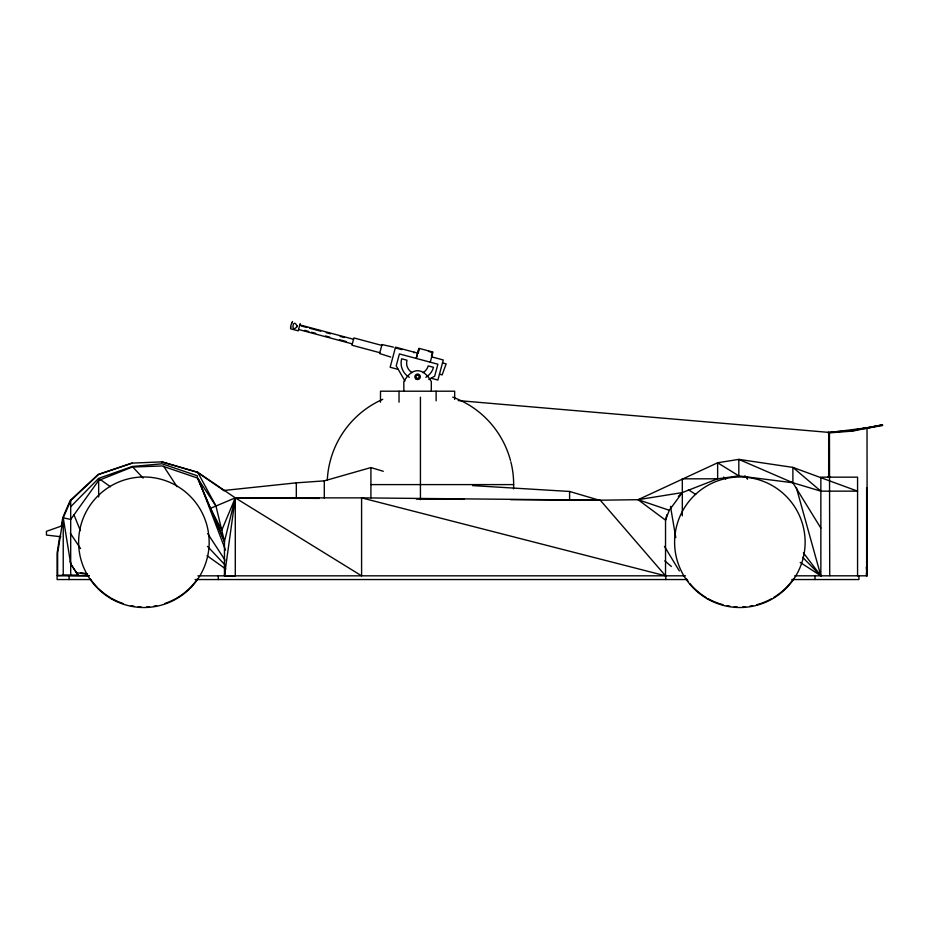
<?xml version="1.0" encoding="UTF-8"?>
<svg xmlns="http://www.w3.org/2000/svg" width="929" height="929" viewBox="0 0 929 929"><rect width="100%" height="100%" fill="white"/><g stroke="black" fill="none" stroke-linecap="round" stroke-linejoin="round"><path stroke-width="1.39" d="M290.568 327.635L290.638 326.845M297.28 326.671C292.902 315.721 290.301 335.485 297.361 326.044M210.976 509.742L210.477 508.326L235.292 497.874L361.59 575.829L361.59 497.874L665.536 575.829L665.536 520.159L638.084 499.697L717.641 462.77L738.822 459.379L792.89 467.392L857.572 491.151L820.864 491.151L792.901 482.766L738.822 475.892L717.641 478.807L682.316 492.579L638.084 499.697L600.273 500.208L361.59 497.874L235.292 497.874L224.458 575.817L235.292 575.829L235.292 497.874L197.714 472.28L162.064 461.864L131.697 463.13L98.137 474.452L70.163 500.534L62.707 517.79L61.36 526.255M225.306 570.139L224.458 575.817L224.458 541.444L215.958 506.015L197.714 472.28M59.793 536.138L57.11 553.069L57.11 575.446L63.23 575.33L63.23 517.825L70.697 500.568L98.66 474.475L132.232 463.165M215.958 506.015L197.494 478.04L162.064 465.952L132.232 467.043L98.66 480.432L70.697 519.427L63.23 517.825L57.633 553.103L57.633 575.481M666.894 514.62L665.536 520.159L669.263 510.288L682.316 492.579L678.309 496.376M70.697 506.711L98.66 478.354L132.232 466.497L162.064 463.78L197.25 475.753L197.494 478.04L224.458 541.444L235.292 497.874L319.297 498.408M300.183 323.536L298.232 330.829L290.556 328.773L290.986 324.976L292.53 321.48M413.916 352.846L414.09 352.172M416.238 358.431L418.944 348.317L432.96 352.068L430.255 362.182M419.316 348.944L418.155 353.252L395.522 347.191L390.145 367.257L398.262 369.428M431.462 355.668L432.043 353.508M235.292 497.874L221.764 530.204L210.477 508.326M291.625 323.199L291.961 322.479M428.861 379.531L434.679 376.175L437.884 364.226L399.4 353.926L396.207 365.863L404.951 381.006M62.301 525.744L46.45 531.33L46.45 535.069L60.861 536.765M223.32 490.535L296.316 482.848L324.291 480.862L370.915 467.566L383.294 471.293M714.807 479.364L717.641 478.807L717.641 462.77L738.822 475.892L738.822 459.379L792.89 482.766L820.864 528.125M855.923 429.697L882.55 424.913L852.717 431.091L828.238 432.96L828.238 432.368L852.717 430.499L882.55 424.913M864.446 428.699L882.55 425.505M851.661 430.499L852.717 431.091M828.238 432.368L829.295 432.96M827.669 477.123L830.468 477.123M717.641 478.807L682.316 478.83L682.316 515.804M371.054 484.601L513.667 484.601M70.174 561.011L70.697 563.868L78.152 575.33L62.707 575.295L88.743 575.678M89.381 575.817L57.11 575.817L57.11 579.545L90.833 579.545M197.9 575.841L685.463 575.817M794.713 575.817L867.152 575.817L867.024 427.816L829.458 432.473L829.725 575.666M195.113 579.545L687.541 579.545M791.822 579.545L858.93 579.545L858.93 575.817M416.331 499.036L464.128 499.337M510.474 499.639L600.273 500.208L665.536 575.829M472.571 485.6L569.605 491.464L598.775 500.081M458.183 400.573L828.668 432.38L828.668 477.309M76.283 572.682L87.477 574.25M80.486 572.636L87.477 573.855M393.408 347.109L382.005 344.554L379.601 353.531L390.749 357.061M418.863 348.642L416.331 358.095M428.432 351.383L432.333 352.439M431.509 356.829L443.284 359.987L437.907 380.054L431.114 378.231M395.336 347.876L401.967 349.652M381.784 345.402L353.914 337.935L351.963 345.228L379.822 352.695M299.823 324.871L353.566 339.271M442.506 362.914L446.152 363.889L442.134 374.898L439.475 374.19M301.217 325.963L306.791 327.461M309.566 328.204L320.714 331.188M326.276 332.687L330.457 333.801M340.2 336.414L344.38 337.529M304.538 330.364L308.718 331.49M311.517 332.245L315.709 333.36M325.487 335.984L329.679 337.099M339.445 339.724L346.436 341.593M298.592 329.493L352.323 343.893M788.733 481.617L791.508 482.383M161.53 461.841L197.18 472.246L224.191 490.64M638.084 499.697L669.263 510.288M688.401 489.734L695.693 494.472M800.206 562.417L820.864 575.841L820.864 477.158L857.572 477.158L857.572 575.817M99.844 479.19L110.435 486.75M207.028 555.67L225.875 569.117M820.864 491.151L792.89 467.392L792.89 482.766M664.816 560.861L671.377 566.481M723.714 477.053L725.735 479.109M802.644 557.319L820.864 575.841L796.385 487.748M132.232 466.497L143.124 478.063M207.539 546.403L225.387 565.331M744.93 475.776L747.543 479.236M803.411 552.836L820.864 575.841M70.314 533.2L80.556 548.586M163.632 466.195L177.021 486.68M207.736 533.664L225.062 560.175M78.152 575.33L70.697 563.868L63.23 517.825M664.456 546.391L679.343 570.94M198.074 478.923L224.458 541.444M73.914 514.689L80.37 530.633M198.783 479.805L225.526 550.142M670.483 506.421L675.789 537.589M866.327 567.236L867.152 575.817M866.351 572.926L866.629 575.794L866.629 487.597M881.493 424.913L881.493 425.505M814.988 575.817L814.988 579.545M665.814 575.817L665.814 579.545M569.605 491.464L569.605 500.034M454.664 399.447L454.664 391.202L380.495 391.202L380.495 402.187M436.119 391.202L436.119 400.817M431.311 391.202L431.311 381.587C423.055 367.094 412.104 367.094 403.836 381.587L403.836 391.202M420.431 397.194L420.431 499.686M399.029 391.202L399.029 402.187M370.915 467.566L370.915 497.874M324.291 480.862L324.291 498.188M296.316 482.848L296.316 498.478M218.292 575.817L218.292 579.545M98.66 479.782L98.66 496.98M70.697 500.568L70.697 575.33M69.106 575.817L69.106 579.545M62.707 517.79L62.707 526.418M423.067 372.575A10.985 10.985 0 0 0 428.188 365.898L433.495 367.327A16.478 16.478 0 0 1 425.819 377.325M412.081 372.575A10.985 10.985 0 0 1 406.96 360.208L401.653 358.791A16.478 16.478 0 0 0 409.341 377.325M327.287 480.316A93.237 93.237 0 0 1 382.76 399.307M452.748 397.136A93.237 93.237 0 0 1 510.486 460.459M510.845 461.841A93.237 93.237 0 0 1 513.563 488.875M793.354 579.092A65.262 65.262 0 0 1 773.729 597.475M771.291 598.891A65.262 65.262 0 0 1 756.775 604.721M752.641 605.685A65.262 65.262 0 0 1 749.819 606.184M745.557 606.695A65.262 65.262 0 0 1 742.712 606.881M737.057 606.881A65.262 65.262 0 0 1 734.212 606.695M729.95 606.184A65.262 65.262 0 0 1 727.14 605.685M722.994 604.721A65.262 65.262 0 0 1 708.479 598.891M706.04 597.475A65.262 65.262 0 0 1 689.899 583.633M688.11 581.403A65.262 65.262 0 0 1 686.415 579.092M197.378 579.092A65.262 65.262 0 0 1 176.545 598.195M175.314 598.891A65.262 65.262 0 0 1 164.874 603.478M156.664 605.685A65.262 65.262 0 0 1 153.842 606.184M149.581 606.695A65.262 65.262 0 0 1 146.736 606.881M141.08 606.881A65.262 65.262 0 0 1 138.235 606.695M133.973 606.184A65.262 65.262 0 0 1 131.163 605.685M122.942 603.478A65.262 65.262 0 0 1 111.271 598.195M110.063 597.475A65.262 65.262 0 0 1 98.764 588.812M97.754 587.825A65.262 65.262 0 0 1 90.438 579.092M416.715 375.304L415.855 376.791L416.715 378.277L418.433 378.277L419.293 376.791L418.433 375.304L416.715 375.304M416.204 379.171A2.752 2.752 0 0 0 420.326 376.791A2.752 2.752 0 0 0 416.204 374.41A2.752 2.752 0 0 0 416.204 379.171M707.236 598.775A65.262 65.262 0 0 0 805.129 542.257A65.262 65.262 0 0 0 707.236 485.728A65.262 65.262 0 0 0 707.236 598.775M111.259 598.775A65.262 65.262 0 0 0 209.153 542.257A65.262 65.262 0 0 0 111.259 485.728A65.262 65.262 0 0 0 111.259 598.775"/></g></svg>
